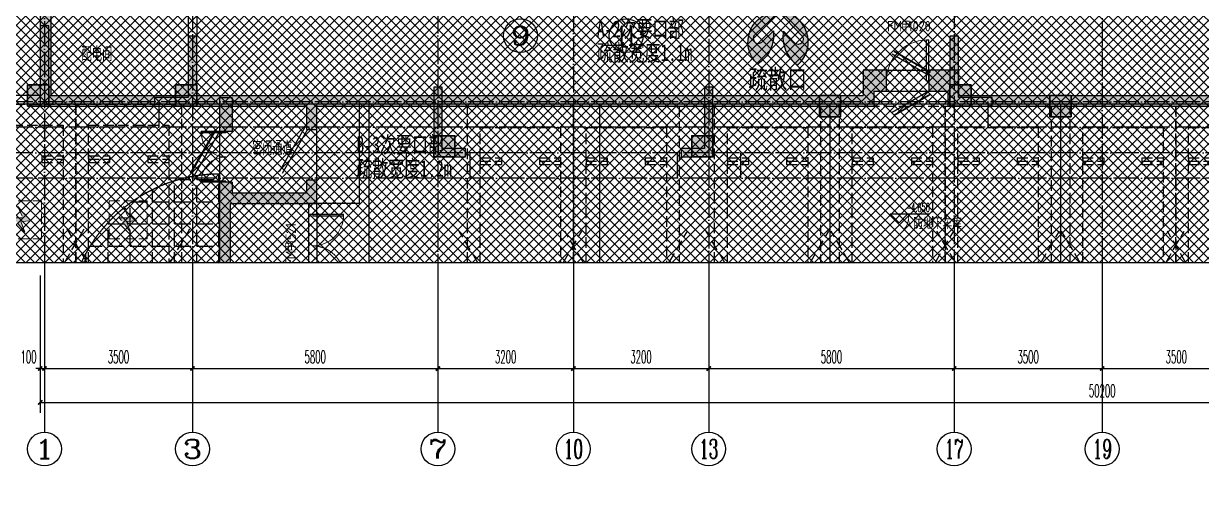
# Model space of a CAD drawing. Extents: x 27938 to 1507990, y 110129 to 923079.
# Drawn here: x 626212 to 654051, y 594601 to 605583 of the extents above; entities that cross this region are included whole.
import ezdxf
from ezdxf.enums import TextEntityAlignment as Align
from ezdxf.xclip import XClip

# ---------------------------------------------------------------- set-up
doc = ezdxf.new("R2010")
doc.units = 0
doc.header["$LTSCALE"] = 1000
doc.header["$MEASUREMENT"] = 0
doc.header["$XCLIPFRAME"] = 0
for name, pattern in [('5、6、7#楼参照$0$DASH', [0.35, 0.25, -0.1]), ('DASH', [0.35, 0.25, -0.1]), ('DOTE', [2.4200000000000004, 2, -0.2, 0.02, -0.2])]:
    doc.linetypes.add(name, pattern=pattern)
for name, color, linetype in [('0-R疏散口', 20, 'Continuous'), ('AXIS', 3, 'Continuous'), ('AXIS_TEXT', 7, 'Continuous'), ('COLUMN', 9, 'Continuous'), ('DIM_ELEV', 3, 'Continuous'), ('DOOR_FIRE', 4, 'Continuous'), ('DOOR_FIRE_TEXT', 7, 'Continuous'), ('DOTE', 1, 'Continuous'), ('HS-A-停车位（标准）', 9, 'Continuous'), ('HS-A-墙-砖', 2, 'Continuous'), ('HS-A-墙-砼', 41, 'Continuous'), ('PUB_HATCH', 8, 'Continuous'), ('PUB_TEXT', 4, 'Continuous'), ('WINDOW', 4, 'Continuous'), ('WINDOW_TEXT', 7, 'Continuous'), ('人防单元', 7, 'Continuous'), ('人防门开启范围', 253, 'Continuous'), ('建-墙-填充', 8, 'Continuous'), ('建-文字', 7, 'Continuous'), ('疏散口', 20, 'Continuous')]:
    doc.layers.add(name, color=color, linetype=linetype)
for name, color, linetype, lineweight in [('AE-PARKING', 70, '5、6、7#楼参照$0$DASH', 13), ('填充', 251, 'Continuous', 5), ('砼柱', 2, 'Continuous', 35)]:
    doc.layers.add(name, color=color, linetype=linetype, lineweight=lineweight)
doc.styles.add('-宋体', font='', dxfattribs={"width": 0.8})
doc.styles.add('_TCH_AXIS', font='COMPLEX', dxfattribs={"bigfont": 'GBCBIG'})
doc.styles.add('_TCH_DIM', font='SIMPLEX.shx', dxfattribs={"width": 0.7, "bigfont": 'GBCBIG.shx'})
doc.styles.add('_TCH_DIM_T3', font='SIMPLEX.shx', dxfattribs={"width": 0.4941176470588236, "bigfont": 'GBCBIG.shx'})
doc.styles.add('_TCH_WINDOW', font='SIMPLEX.shx', dxfattribs={"width": 0.7, "height": 3.5, "bigfont": 'GBCBIG.shx'})
doc.styles.add('A-STANDARD', font='SIMPLEX.shx', dxfattribs={"width": 0.7, "height": 3, "bigfont": 'GBCBIG.shx'})
doc.styles.add('COMPLEX', font='COMPLEX')
doc.styles.add('HS_黑', font='simhei.ttf', dxfattribs={"width": 0.7})
doc.styles.get("Standard").update_dxf_attribs({"font": 'gbenor.shx', "bigfont": 'gbcbig.shx'})
doc.styles.get('-宋体').set_extended_font_data('SimSun')
doc.dimstyles.new('_TCH_ARCH&&100', dxfattribs={"dimtxt": 297.5, "dimasz": 100, "dimexe": 250, "dimexo": 300, "dimgap": 126.25, "dimtad": 1, "dimdec": 0, "dimzin": 0, "dimdsep": 46, "dimtxsty": '_TCH_DIM_T3', "dimblk": 'ARCHTICK', "dimcen": 0.09, "dimclrt": 4, "dimazin": 2, "dimtfac": 1, "dimtdec": 0, "dimtix": 1, "dimtmove": 2, "dimatfit": 3, "dimfxl": 100, "dimtolj": 1, "dimtzin": 0, "dimarcsym": 0})

# ---------------------------------------------------------------- blocks, each defined once
blk = doc.blocks.new('A$C25A378E3')
at = {"layer": 'HS-A-停车位（标准）', "linetype": 'DASH'}
for p, q in [((299.9288666398497, 4280.200665866025), (299.9276344913524, 4120.200664976728)), ((299.9282505712472, 4200.200665451237), (799.9279646449722, 4200.00894667895)), ((299.9288666398497, 4280.200665866025), (799.9285807174165, 4280.00894703425)), ((799.9285807174165, 4280.00894703425), (799.9273485837039, 4120.008946264163)), ((1699.929113851395, 4280.193678615266), (1699.927881702897, 4120.19367778569)), ((1699.928497782676, 4200.193678200361), (2199.928211856517, 4200.001959428308)), ((1699.929113851395, 4280.193678615266), (2199.928827928961, 4280.001959843212)), ((2199.928827928961, 4280.001959843212), (2199.927595795365, 4120.001958953799)), ((299.9276344913524, 4120.200664976728), (799.9273485837039, 4120.008946264163)), ((1699.927881702897, 4120.19367778569), (2199.927595795365, 4120.001958953799)), ((300.0205537431175, 1700.046125917463), (-199.9740653929766, 2550.049336581258)), ((2200.020893819514, 1700.035927985562), (2700.026429273654, 2550.032717227354))]:
    blk.add_line(p, q, dxfattribs=at)
for points in [[(1.164153218269348e-10, 5499.999999999884), (2499.999999842257, 5499.971898506512), (2499.938176556607, -0.02810114610474557), (-0.06182328553404659, 3.472669050097466e-07)], [(299.9943796824664, 4999.996627852321), (2199.994379562442, 4999.975270717288), (2199.938176575466, -0.02472896687686443), (299.9381766954903, -0.003371831844560802)]]:
    blk.add_lwpolyline(points, close=True, dxfattribs=at)
blk = doc.blocks.new('充电车位')
at = {"layer": 'AE-PARKING', "linetype": 'ByBlock'}
h = blk.add_hatch(color=1, dxfattribs=at)
h.dxf.hatch_style = 1
h.paths.add_polyline_path([(-1007586.192309124, -1042637.750552036), (-1007473.70691881, -1042375.484842397), (-1007689.223537753, -1042375.484842405), (-1007425.007632948, -1042030.478523538), (-1007514.574478829, -1042281.719792634), (-1007278.962196556, -1042297.991757713)])
at = {"layer": 'AE-PARKING', "color": 1}
for p, q in [((-1007928.602682202, -1041872.947363779), (-1007028.602682206, -1041872.947363779)), ((-1007928.602682199, -1041872.947363779), (-1007928.602682201, -1042772.947363771)), ((-1007028.602682203, -1041872.947363779), (-1007028.602682201, -1042772.947363771)), ((-1007928.602682204, -1042772.947363771), (-1007028.602682201, -1042772.947363771))]:
    blk.add_line(p, q, dxfattribs=at)
at = {"layer": 'AE-PARKING', "color": 1, "linetype": 'ByBlock'}
for p, q in [((-1007425.007632948, -1042030.478523538), (-1007689.223537753, -1042375.484842405)), ((-1007425.007632948, -1042030.478523538), (-1007514.574478829, -1042281.719792634)), ((-1007689.223537753, -1042375.484842405), (-1007473.70691881, -1042375.484842397)), ((-1007278.962196556, -1042297.991757713), (-1007586.192309124, -1042637.750552036)), ((-1007586.192309124, -1042637.750552036), (-1007473.70691881, -1042375.484842397)), ((-1007514.574478829, -1042281.719792634), (-1007278.962196556, -1042297.991757713))]:
    blk.add_line(p, q, dxfattribs=at)
blk = doc.blocks.new('A$C1DD019F9')
at = {"layer": '疏散口'}
h = blk.add_hatch(color=256, dxfattribs=at)
edge = h.paths.add_edge_path()
edge.add_line((1657.837590239942, 3315.723901660649), (367.3306208625436, 2025.216944172512))
edge.add_arc((562.7390984487897, 1829.808464785995), 276.3493204781321, 134.999999736071, 315.0000450135555)
edge.add_line((758.1477304548025, 1634.400139819365), (1381.488251060247, 2257.740654682275))
edge.add_arc((-487.2515846193137, 1989.868379143272), 1887.841129295078, -24.12321173134552, 8.157426411511608, ccw=False)
edge.add_arc((-487.2518275084583, 1989.868449001487), 1887.841379523462, 303.5961554791981, 335.8767893464231, ccw=False)
edge.add_arc((1657.83757689014, 1657.627985069564), 1658.095916591085, 89.99999953869542, 228.4172749558772, ccw=False)
h = blk.add_hatch(color=256, dxfattribs=at)
edge = h.paths.add_edge_path()
edge.add_line((1657.837590239942, 3315.723901660649), (2948.344559617341, 2025.216944172512))
edge.add_arc((2752.936082031095, 1829.808464785995), 276.3493204781321, -135.00004501355562, 45.000000263928996, ccw=False)
edge.add_line((2557.527450025082, 1634.400139819365), (1934.186929419636, 2257.740654682275))
edge.add_arc((3802.926765099197, 1989.868379143272), 1887.841129295078, 171.8425735884883, 204.1232117313454)
edge.add_arc((3802.927007988342, 1989.868449001489), 1887.841379523464, 204.123210653577, 236.403844520802)
edge.add_arc((1657.837603589745, 1657.627985069564), 1658.095916591085, 311.5827250441228, 450.0000004613047)
for points in [[(1657.837590239942, 3315.723901660649), (367.3306208625437, 2025.216944172512, 1.000000395120669), (758.1477304548025, 1634.400139819365), (1381.488251060247, 2257.740654682275, -0.1417897514410627), (1235.721885070204, 1218.307265423704, -0.141789732410033), (557.3581269979476, 417.3751685111782, -0.6899650482418342), (1657.837590239942, 3315.723901660649)], [(1657.837590239942, 3315.723901660649), (2948.344559617341, 2025.216944172512, -1.000000395120669), (2557.527450025082, 1634.400139819365), (1934.186929419636, 2257.740654682275, 0.1417897514410627), (2079.953295409679, 1218.307265423704, 0.141789732410033), (2758.317053481937, 417.3751685111782, 0.6899650482418342), (1657.837590239942, 3315.723901660649)]]:
    blk.add_lwpolyline(points, format="xyb", close=True, dxfattribs=at)
blk = doc.blocks.new('GFDGFSDFGD')
at = {"layer": 'PUB_HATCH'}
for points in [[(420516.5894435788, 367423.7237571509), (420516.5894387034, 365523.7259667461), (420716.5894428925, 365523.7242152715), (420716.5894428255, 367423.7237572715)], [(423216.5905692489, 365523.7242152719), (424216.5894429428, 365523.7242152694), (424216.5894417563, 367173.7241577404), (424016.5894417563, 367173.7241577404), (424016.5894429428, 365723.7242152694), (423216.5905692489, 365723.7242152719)], [(443016.5668361224, 365523.7242152719), (443016.5668361224, 365723.7242152719), (442216.5679624286, 365723.7242152694), (442216.5679636151, 367173.7241577404), (442016.5679636151, 367173.7241577404), (442016.5679624286, 365523.7242152694)], [(430566.578403281, 364323.7167694948), (430566.578403281, 364523.7167694647), (430016.5903762192, 364523.7167694846), (430016.5903769424, 365973.7087152099), (429816.5903769735, 365973.7087152099), (429816.5903762192, 364323.7167694846)], [(435666.5790022126, 364323.7167685959), (436416.5670291521, 364323.716768596), (436416.5670283978, 365973.7087143213), (436216.5670284289, 365973.7087143213), (436216.5670291521, 364523.716768596), (435666.5790022126, 364523.7167686041)]]:
    blk.add_hatch(color=256, dxfattribs=at).paths.add_polyline_path(points)
at = {"layer": 'COLUMN', "color": 6}
for p, q in [((420516.5894435788, 367423.7237571509), (420516.5894387034, 365523.7259667461)), ((420716.5894428255, 367423.7237572715), (420516.5894435788, 367423.7237571509)), ((420716.5894428925, 365523.7242152715), (420716.5894428255, 367423.7237572715)), ((424216.5894417563, 367173.7241577404), (424016.5894417563, 367173.7241577404)), ((424016.5894417563, 367173.7241577404), (424016.5894429428, 365723.7242152694)), ((424216.5894429428, 365523.7242152694), (424216.5894417563, 367173.7241577404)), ((442216.5679636151, 367173.7241577404), (442016.5679636151, 367173.7241577404)), ((442016.5679636151, 367173.7241577404), (442016.5679624286, 365523.7242152694)), ((442216.5679624286, 365723.7242152694), (442216.5679636151, 367173.7241577404)), ((430016.5903769424, 365973.7087152099), (429816.5903769735, 365973.7087152099)), ((429816.5903769735, 365973.7087152099), (429816.5903762192, 364323.7167694846)), ((430016.5903762192, 364523.7167694846), (430016.5903769424, 365973.7087152099)), ((436416.5670283978, 365973.7087143213), (436216.5670284289, 365973.7087143213)), ((436216.5670284289, 365973.7087143213), (436216.5670291521, 364523.716768596)), ((436416.5670291521, 364323.716768596), (436416.5670283978, 365973.7087143213)), ((420516.5894387034, 365523.7259667461), (420716.5894428925, 365523.7242152715)), ((424016.5894429428, 365723.7242152694), (423216.5905692489, 365723.7242152719)), ((423216.5905692489, 365723.7242152719), (423216.5905692489, 365523.7242152719)), ((423216.5905692489, 365523.7242152719), (424216.5894429428, 365523.7242152694)), ((442016.5679624286, 365523.7242152694), (443016.5668361224, 365523.7242152719)), ((443016.5668361224, 365723.7242152719), (442216.5679624286, 365723.7242152694)), ((443016.5668361224, 365523.7242152719), (443016.5668361224, 365723.7242152719)), ((430566.578403281, 364523.7167694647), (430016.5903762192, 364523.7167694846)), ((430566.578403281, 364323.7167694948), (430566.578403281, 364523.7167694647)), ((436216.5670291521, 364523.716768596), (435666.5790022126, 364523.7167686041)), ((435666.5790022126, 364523.7167686041), (435666.5790022126, 364323.7167685959)), ((429816.5903762192, 364323.7167694846), (430566.578403281, 364323.7167694948)), ((435666.5790022126, 364323.7167685959), (436416.5670291521, 364323.716768596))]:
    blk.add_line(p, q, dxfattribs=at)
blk = doc.blocks.new('$DorLib2D$00000192')
at = {"color": 0}
blk.add_line((-0.4999999999906706, 0.1249999999948415), (0.3660254037936426, 0.6249999999947988), dxfattribs=at)
at = {"color": 0, "const_width": 0.04166666666666666}
blk.add_lwpolyline([(-0.5416666666573526, 0.1971687836435301), (0.3243587371270884, 0.6971687836435052)], dxfattribs=at)
blk = doc.blocks.new('$DorLib2D$00000001')
for p, q in [((0.45, 0.9750000000000001), (0.5000000000000002, 0.9750000000000001)), ((0.45, 0), (0.45, 0.9750000000000001)), ((0.5, 0), (0.5, 0.9750000000000001)), ((0.5, 0), (0.45, 0))]:
    blk.add_line(p, q)
at = {"lineweight": 13}
blk.add_arc((0.475, 0), 0.975, 91.4692835813538, 180, dxfattribs=at)
blk = doc.blocks.new('$DorLib2D$00000181')
at = {"color": 0}
for p, q in [((-0.5333333333375236, 0.1410683602528024), (0.3326920704467717, 0.6410683602526994)), ((-0.5000000000041709, 0.08333333333380466), (0.3660254037800215, 0.583333333333762))]:
    blk.add_line(p, q, dxfattribs=at)
blk = doc.blocks.new('$DorLib2D$00000002')
for p, q in [((-0.5, -5.684341886080802e-17), (-0.5000000000000007, 0.4875)), ((-0.4750000000000007, 0.4875), (-0.5000000000000007, 0.4875)), ((-0.475, -2.842170943040401e-17), (-0.4750000000000007, 0.4875)), ((0.475, -2.842170943040401e-17), (0.4750000000000007, 0.4875)), ((0.4750000000000007, 0.4875), (0.5000000000000007, 0.4875)), ((0.5, -5.684341886080802e-17), (0.5000000000000007, 0.4875)), ((-0.5, -5.684341886080802e-17), (-0.475, -2.842170943040401e-17)), ((0.5, -5.684341886080802e-17), (0.475, -2.842170943040401e-17))]:
    blk.add_line(p, q)
at = {"lineweight": 13}
for centre, start, end in [((-0.4875, -4.263256414560601e-17), 0, 88.53071641864632), ((0.4875, -4.263256414560601e-17), 91.4692835813537, 180)]:
    blk.add_arc(centre, 0.4875, start, end, dxfattribs=at)
blk = doc.blocks.new('A$C74D73064')
at = {"layer": 'PUB_HATCH'}
for points in [[(65465.43707447662, 61644.2564616513), (65215.43707447662, 61644.2564616513), (65215.43707447665, 54472.26436707248), (65465.43707447663, 54722.26436706374)], [(84915.41559434972, 54822.26436686524), (84665.4155943558, 55322.26436683381), (84665.41559434524, 54722.26436567401), (84915.41559434356, 54472.26436565157)], [(84915.41559434972, 54822.26436686524), (85215.41559399143, 54822.2643669035), (85215.41559392825, 55322.26436690295), (84665.4155943558, 55322.26436683381)], [(86915.3941152123, 55322.26436711814), (86215.41559392825, 55322.26436702932), (86215.41559399143, 54822.26436702986), (86665.39411521511, 54822.26436708638)], [(86915.3941152123, 55322.26436711814), (86665.39411521511, 54822.26436708638), (86665.39411521523, 54472.26436419918), (86915.39411521249, 54722.26436447298)], [(64915.41559370246, 54472.25222038873), (65415.41559370246, 54472.25222038873), (65415.41559370246, 54972.25222038873), (64915.41559370246, 54972.25222038873)], [(68415.41559320467, 54472.25222038873), (68915.41559320467, 54472.25222038873), (68915.41559320467, 54972.25222038873), (68415.41559320467, 54972.25222038873)], [(86715.41559370246, 54472.25222038873), (87215.41559370246, 54472.25222038873), (87215.41559370246, 54972.25222038873), (86715.41559370246, 54972.25222038873)], [(69455.03510112979, 54669.25646226921), (69455.0351011299, 53872.25646246339), (69755.0351011299, 53872.25646246341), (69755.03510112979, 54669.25646226923)], [(84130.0351027326, 54722.25222038873), (83630.0351027326, 54722.25222038873), (83630.0351027326, 54222.25222038873), (84130.0351027326, 54222.25222038873)], [(89580.03510113491, 54722.25222038873), (89080.03510113491, 54722.25222038873), (89080.03510113491, 54222.25222038873), (89580.03510113491, 54222.25222038873)], [(71505.03510112889, 54472.26436685141), (71505.03510112916, 53922.25646245982), (71755.03510112879, 53922.25646245987), (71755.03510112874, 54472.26436683447), (71621.7017677985, 54555.59770017793)], [(74515.41559370246, 53272.25222038873), (75015.41559370246, 53272.25222038873), (75015.41559370246, 53772.25222038873), (74515.41559370246, 53772.25222038873)], [(80615.41559370246, 53272.25222038873), (81115.41559370246, 53272.25222038873), (81115.41559370246, 53772.25222038873), (80615.41559370246, 53772.25222038873)], [(69455.03510113014, 52672.25646246348), (69455.03510113026, 52269.25646245778), (69638.36843446367, 52287.92312912445), (69755.03510113062, 52422.25646245772), (69755.03510113014, 52672.25646246353)], [(71755.0351011292, 52172.25646245806), (71755.03510112903, 52722.25646246035), (71505.0351011294, 52722.2564624603), (71505.0351011293, 52422.25646245792)], [(69638.36843446367, 52287.92312912444), (69455.03510113026, 52269.2564624578), (69455.0351011306, 49969.22615614019), (69705.0351011306, 49969.22615614021), (69705.03510113015, 52172.25646245782)]]:
    blk.add_hatch(color=256, dxfattribs=at).paths.add_polyline_path(points)
at = {"layer": '人防门开启范围'}
h = blk.add_hatch(dxfattribs=at)
h.set_pattern_fill('ANGLE', color=256, scale=150, angle=0.005672438508446906, style=0)
h.set_pattern_definition([(0.005672438508446906, (-582931.9314950791, 28659.19690100499), (-0.051865054355001, 523.874997432609), [381, -142.875]), (90.00567243850826, (-582931.9314950791, 28659.19690100499), (-523.874997432609, -0.05186505435496892), [381, -142.875])])
edge = h.paths.add_edge_path()
edge.add_arc((69453.1460565126, 49268.23293704988), 3598.067426619161, 89.96993635341191, 236.458351777579)
edge.add_arc((69455.03399701114, 43269.29986835975), 3599.999999999959, 123.5573097619386, 270.0000000000037)
edge.add_line((69455.03399701137, 39669.29986835981), (69455.03399701137, 52866.29986835876))
at = {"layer": '填充'}
h = blk.add_hatch(dxfattribs=at)
h.set_pattern_fill('ANSI37', color=196, scale=100, style=0)
h.set_pattern_definition([(45, (-58932.59737397294, 57522.26104246161), (-112.2532015133644, 112.2532015133644), []), (135, (-58932.59737397294, 57522.26104246161), (-112.2532015133644, -112.2532015133644), [])])
h.paths.add_polyline_path([(80665.17657511955, 65672.48837301414), (80665.16932242422, 67372.48837294616), (76315.42368363193, 67372.47708903544), (76315.44392695435, 65922.31491917116), (73815.27983643705, 65922.28001850366), (73815.70312912099, 63022.07399201696), (71715.62008735508, 63022.08716759388), (71715.62008629018, 58172.52289359935), (76465.42623533832, 58172.52289476292), (76465.42663210043, 57472.26040527446), (81365.36264781794, 57472.33170770865), (81365.36493707402, 59522.34522828285), (81765.3190175374, 59522.16067231307), (81765.3167283663, 61372.41094861017), (79315.43034706055, 61372.50304306741), (79315.43729322893, 65672.48837303871)], flags=16)
h.paths.add_polyline_path([(104365.4086881626, 66522.63366111729), (104365.4076288358, 67421.37207475211), (100065.881475899, 67423.14449472248), (100065.8795978961, 65672.65199905203), (101315.6179143765, 65672.65199907881), (101315.4711288555, 61472.51502871164), (96715.47766501829, 61472.51356931019), (96715.47981255525, 58172.52251458913), (101465.4718973952, 58172.52251474874), (101465.4718925493, 57472.25621834851), (104165.4718936068, 57472.25621835887), (104165.4718936031, 59522.25982905645), (107365.4438624625, 59522.24441909161), (107365.4570225276, 63822.26013017795), (106865.5058597741, 63822.24568696052), (106865.4991138614, 66522.58811312297)], flags=16)
h.paths.add_polyline_path([(63315.42633097706, 70272.25290802703), (117315.4131985184, 70272.25290802703), (117315.4131985184, 50772.25290920387), (63315.42633097706, 50772.25290920387)])
at = {"layer": '建-墙-填充'}
for points in [[(65465.43707447663, 54722.26436706374), (65215.43707447665, 54472.26436707248), (71505.03510112889, 54472.26436685141), (71621.7017677985, 54555.59770017793), (71605.03510113238, 54722.26436684793)], [(71621.70176779667, 54555.59770017793), (71755.03510112874, 54472.26436683447), (84915.41559434356, 54472.26436565157), (84665.41559434524, 54722.26436567401), (71605.03510113785, 54722.26436684793)], [(86915.39411521249, 54722.26436447298), (86665.39411521523, 54472.26436419918), (89330.03510051695, 54472.26436711883), (89330.03510024304, 54722.26436711883)], [(89330.03510108707, 54722.27742052707), (89330.03510108707, 54472.27742052707), (94530.03510113491, 54472.27742052707), (94530.03510113491, 54722.27742052707)], [(69638.36843446367, 52287.92312912444), (69705.03510113015, 52172.25646245782), (71755.0351011292, 52172.25646245806), (71505.0351011293, 52422.25646245792), (69755.03510113062, 52422.25646245772)]]:
    blk.add_hatch(color=256, dxfattribs=at).paths.add_polyline_path(points)
at = {"color": 3}
blk.add_lwpolyline([(63315.42633097706, 70272.25290802703), (117315.4131985184, 70272.25290802703), (117315.4131985184, 50772.25290920387), (63315.42633097706, 50772.25290920387)], close=True, dxfattribs=at)
blk.add_lwpolyline([(71755.03510113037, 52172.25646246539), (71755.03510113037, 54522.26436709461), (72755.03510113037, 54522.26436709461), (72755.03510113037, 52172.25646246539), (71755.03510113037, 52172.25646246539)])
at = {"layer": 'DIM_ELEV'}
for p, q in [((85513.27886805532, 51715.53113409935), (85303.27886805532, 51925.53113409935)), ((85303.27886805532, 51925.53113409935), (86234.16752957145, 51925.53113409935)), ((85513.27886805532, 51715.53113409935), (85723.27886805532, 51925.53113409935))]:
    blk.add_line(p, q, dxfattribs=at)
at = {"layer": 'DOOR_FIRE'}
for p, q in [((71555.03510113002, 51919.25646245771), (71555.03510113002, 50419.25646245771)), ((71755.03510113002, 51919.25646245771), (71755.03510113002, 50419.25646245771))]:
    blk.add_line(p, q, dxfattribs=at)
at = {"layer": 'DOTE', "color": 5}
for p, q in [((186069.1586907378, 54519.25646165141), (-82096.49317365023, 54519.25646165141)), ((69455.03554071044, 54519.2564616513), (69455.03554071044, 3986.254222256714)), ((72980.03510113142, 54519.2564616513), (72980.03510113142, 3986.254199284827)), ((78430.03510113142, 54519.2564616513), (78430.03510113142, 3986.254199284827)), ((83880.03510272934, 54519.2564616513), (83880.03510272934, 3986.254199284827)), ((89330.03510113154, 54519.2564616513), (89330.03510113154, 3986.254199284827))]:
    blk.add_line(p, q, dxfattribs=at)
at = {"layer": 'HS-A-停车位（标准）'}
blk.add_lwpolyline([(65430.09510591894, 54519.25646165141), (64886.46448317065, 54519.25646165141)], dxfattribs=at)
at = {"layer": 'HS-A-墙-砖'}
for p, q in [((68915.41559407572, 57522.25227809293), (68915.41559407546, 56122.2522204027)), ((68715.41559407538, 57322.25227809292), (68715.41559407546, 56122.2522204027)), ((68915.41559407546, 56122.2522204027), (68715.41559407546, 56122.2522204027)), ((65215.43707447666, 54722.25331598031), (59129.9034586523, 54722.253213665)), ((59129.90346201487, 54522.253213665), (65215.43707447667, 54522.25331598029)), ((71555.03510113002, 52172.25646246539), (71555.03510112996, 51919.25646245777)), ((71755.03510113002, 52172.25646246539), (71555.03510113002, 52172.25646246539)), ((71755.03510113002, 51919.25646245776), (71755.03510113002, 52172.25646246539)), ((71555.03510112996, 51919.25646245777), (71755.03510113002, 51919.25646245776))]:
    blk.add_line(p, q, dxfattribs=at)
at = {"layer": 'HS-A-墙-砼'}
for p, q in [((65215.43707447662, 61644.2564616513), (65215.43707447665, 54472.26436707248)), ((65465.43707447662, 61644.2564616513), (65465.43707447663, 54722.26436706374)), ((84665.4155943558, 55322.26436683381), (84665.41559434524, 54722.26436567401)), ((85215.41559392825, 55322.26436690295), (84665.4155943558, 55322.26436683381)), ((85215.41559399143, 54822.2643669035), (85215.41559392825, 55322.26436690295)), ((86915.3941152123, 55322.26436711814), (86215.41559392825, 55322.26436702932)), ((86215.41559392825, 55322.26436702932), (86215.41559399143, 54822.26436702986)), ((86915.3941152123, 55322.26436711814), (86915.39411521249, 54722.26436447298)), ((65465.43707447663, 54722.26436706374), (71605.03510113238, 54722.26436684793)), ((69455.03510112979, 54669.25646226921), (69455.0351011299, 53872.25646246339)), ((69755.03510112979, 54669.25646226923), (69455.03510112979, 54669.25646226921)), ((69755.03510112979, 54669.25646226923), (69755.0351011299, 53872.25646246341)), ((71605.03510113785, 54722.26436684793), (84665.41559434524, 54722.26436567401)), ((84915.41559434972, 54822.26436686524), (84915.41559434356, 54472.26436565157)), ((84915.41559434972, 54822.26436686524), (85215.41559399143, 54822.2643669035)), ((86215.41559399143, 54822.26436702986), (86665.39411521511, 54822.26436708638)), ((86665.39411521511, 54822.26436708638), (86665.39411521523, 54472.26436419918)), ((86915.39411521249, 54722.26436447298), (89330.03510024304, 54722.26436711883)), ((89330.03510024304, 54722.26436711883), (89330.03510108707, 54722.27742052707)), ((89330.03510108707, 54722.27742052707), (94530.03510113491, 54722.27742052707)), ((65215.43707447665, 54472.26436707248), (71505.03510112889, 54472.26436685141)), ((71505.03510112889, 54472.26436685141), (71505.03510112916, 53922.25646245982)), ((71755.03510112874, 54472.26436683447), (84915.41559434356, 54472.26436565157)), ((71755.03510112879, 53922.25646245987), (71755.03510112874, 54472.26436683447)), ((86665.39411521523, 54472.26436419918), (89330.03510051695, 54472.26436711883)), ((89330.03510108707, 54472.27742052707), (94530.03510113491, 54472.27742052707)), ((69755.0351011299, 53872.25646246341), (69455.0351011299, 53872.25646246339)), ((71505.03510112916, 53922.25646245982), (71755.03510112879, 53922.25646245987)), ((69455.03510113014, 52672.25646246348), (69455.03510113026, 52269.25646245778)), ((69755.03510113014, 52672.25646246353), (69455.03510113014, 52672.25646246348)), ((69755.03510113014, 52672.25646246353), (69755.03510113062, 52422.25646245772)), ((71755.03510112903, 52722.25646246035), (71505.0351011294, 52722.2564624603)), ((71505.0351011294, 52722.2564624603), (71505.0351011293, 52422.25646245792)), ((71755.0351011292, 52172.25646245806), (71755.03510112903, 52722.25646246035)), ((69755.03510113062, 52422.25646245772), (71505.0351011293, 52422.25646245792)), ((69455.03510113026, 52269.2564624578), (69455.0351011306, 49969.22615614019)), ((69705.03510113015, 52172.25646245782), (71755.0351011292, 52172.25646245806)), ((69705.03510113015, 52172.25646245782), (69705.0351011306, 49969.22615614021))]:
    blk.add_line(p, q, dxfattribs=at)
at = {"layer": 'PUB_HATCH'}
for points in [[(64915.41559370246, 54472.25222038873), (65415.41559370246, 54472.25222038873), (65415.41559370246, 54972.25222038873), (64915.41559370246, 54972.25222038873)], [(68415.41559320467, 54472.25222038873), (68915.41559320467, 54472.25222038873), (68915.41559320467, 54972.25222038873), (68415.41559320467, 54972.25222038873)], [(86715.41559370246, 54472.25222038873), (87215.41559370246, 54472.25222038873), (87215.41559370246, 54972.25222038873), (86715.41559370246, 54972.25222038873)], [(84130.0351027326, 54722.25222038873), (83630.0351027326, 54722.25222038873), (83630.0351027326, 54222.25222038873), (84130.0351027326, 54222.25222038873)], [(89580.03510113491, 54722.25222038873), (89080.03510113491, 54722.25222038873), (89080.03510113491, 54222.25222038873), (89580.03510113491, 54222.25222038873)], [(74515.41559370246, 53272.25222038873), (75015.41559370246, 53272.25222038873), (75015.41559370246, 53772.25222038873), (74515.41559370246, 53772.25222038873)], [(80615.41559370246, 53272.25222038873), (81115.41559370246, 53272.25222038873), (81115.41559370246, 53772.25222038873), (80615.41559370246, 53772.25222038873)]]:
    blk.add_lwpolyline(points, close=True, dxfattribs=at)
at = {"layer": 'WINDOW'}
for p, q in [((85215.41559392815, 55322.26436690305), (86215.41559392815, 55322.26436702942)), ((85215.41559399133, 54822.26436690305), (86215.41559399133, 54822.26436702942))]:
    blk.add_line(p, q, dxfattribs=at)
at = {"layer": '人防门开启范围'}
blk.add_lwpolyline([(69455.03399701137, 52866.29986835876, 0.7432642787380541), (67465.05912279699, 46269.29986835911, 0.7429545911563279), (69455.03399701137, 39669.29986835981), (69455.03399701137, 52866.29986835876)], format="xyb", dxfattribs=at)
at = {"layer": '砼柱', "lineweight": 35}
for points in [[(64915.41559370246, 54472.25222038873), (65415.41559370246, 54472.25222038873), (65415.41559370246, 54972.25222038873), (64915.41559370246, 54972.25222038873)], [(68415.41559320467, 54472.25222038873), (68915.41559320467, 54472.25222038873), (68915.41559320467, 54972.25222038873), (68415.41559320467, 54972.25222038873)], [(86715.41559370246, 54472.25222038873), (87215.41559370246, 54472.25222038873), (87215.41559370246, 54972.25222038873), (86715.41559370246, 54972.25222038873)], [(84130.0351027326, 54722.25222038873), (83630.0351027326, 54722.25222038873), (83630.0351027326, 54222.25222038873), (84130.0351027326, 54222.25222038873)], [(89580.03510113491, 54722.25222038873), (89080.03510113491, 54722.25222038873), (89080.03510113491, 54222.25222038873), (89580.03510113491, 54222.25222038873)], [(74515.41559370246, 53272.25222038873), (75015.41559370246, 53272.25222038873), (75015.41559370246, 53772.25222038873), (74515.41559370246, 53772.25222038873)], [(80615.41559370246, 53272.25222038873), (81115.41559370246, 53272.25222038873), (81115.41559370246, 53772.25222038873), (80615.41559370246, 53772.25222038873)]]:
    blk.add_lwpolyline(points, close=True, dxfattribs=at)
blk.add_blockref('GFDGFSDFGD', (-355301.152368289, -311051.4719234842))
at = {"layer": '0-R疏散口', "xscale": 0.4305656706515025, "yscale": 0.4305656706515025, "zscale": 0.4305656706515025, "rotation": 358.5740796940182}
blk.add_blockref('A$C1DD019F9', (81924.07694169064, 55290.23300753534), dxfattribs=at)
at = {"layer": 'AE-PARKING', "xscale": -0.9999999999999998, "rotation": 180.0025062727504}
for p in [(1072318.531689415, -990494.9908901869), (1074818.531689415, -990494.9908901869)]:
    blk.add_blockref('充电车位', p, dxfattribs=at)
at = {"layer": 'DOOR_FIRE'}
for name, p, xscale, yscale, zscale, rotation in [('$DorLib2D$00000001', (85715.41559393296, 55061.1718717491), -1000, -1000, 300, 180), ('$DorLib2D$00000002', (71655.03510113002, 51169.25646245771), 1500, 1500, 200, 270)]:
    blk.add_blockref(name, p, dxfattribs=dict(at, xscale=xscale, yscale=yscale, zscale=zscale, rotation=rotation))
at = {"layer": 'HS-A-停车位（标准）', "linetype": 'DASH', "rotation": 0.000644038787326284}
for p in [(63555.03510113072, 49019.25646199903), (66055.03510113084, 49019.25646199891), (75315.46637877857, 48969.84644997725), (77815.46637877868, 48969.84644989297), (81155.09692601487, 48969.25646199891), (84105.09692441707, 48969.25646199903), (86605.09692441707, 48969.25646199891), (89555.09692441684, 48969.25646199891), (92055.09692441684, 48969.2564619988)]:
    blk.add_blockref('A$C25A378E3', p, dxfattribs=at)
at = {"layer": 'WINDOW'}
ref = blk.add_blockref('$DorLib2D$00000192', (85715.41559395974, 55072.26436696624), dxfattribs=dict(at, xscale=-1000, yscale=1000, zscale=-1000, rotation=7.240478486228697e-09))
ref.add_attrib('A', 'HFM1020(6)', (85993.70145131533, 55863.71380514039), dxfattribs={"layer": 'WINDOW_TEXT', "ltscale": 0.5, "height": 7, "rotation": 7.240478486228697e-09})
ref = blk.add_blockref('$DorLib2D$00000192', (85715.41559622134, 54950.1704274856), dxfattribs=dict(at, xscale=1000, yscale=1000, zscale=1000, rotation=179.9999989553564))
ref.add_attrib('A', 'HFM1020(6)', (86103.70145352269, 54426.97170735022), dxfattribs={"layer": 'WINDOW_TEXT', "ltscale": 0.5, "height": 7, "rotation": 359.9999989553564})
ref = blk.add_blockref('$DorLib2D$00000192', (69605.03510112385, 53272.2564624747), dxfattribs=dict(at, xscale=1200, yscale=-1200, zscale=1200, rotation=270.0000000000148))
ref.add_attrib('A', 'HHFM1220(6)', (70171.03510110138, 53251.84094410212), dxfattribs={"layer": 'WINDOW_TEXT', "ltscale": 0.5, "height": 7, "rotation": 90.00000000001481})
at = {"layer": 'WINDOW', "xscale": -1200, "yscale": -1200, "zscale": -1200, "rotation": 270.0000000000091}
blk.add_blockref('$DorLib2D$00000002', (69605.03510113026, 53272.25646246353), dxfattribs=at)
at = {"layer": 'WINDOW'}
ref = blk.add_blockref('$DorLib2D$00000181', (71630.035101129, 53322.25646246003), dxfattribs=dict(at, xscale=1200, yscale=-1200, zscale=1200, rotation=270.0000000000114))
ref.add_attrib('A', 'HHM1220', (72170.51010112898, 53312.59646246005), dxfattribs={"layer": 'WINDOW_TEXT', "ltscale": 0.5, "height": 5.95, "rotation": 90.00000000001134, "style": '_TCH_WINDOW', "width": 0.4941176470588236})
at = {"layer": '0-R疏散口', "style": '-宋体', "width": 0.75}
blk.add_text('疏散口', height=450, dxfattribs=at).set_placement((81952.97772724996, 54889.59408791049, -1.403531550921449e-08))
at = {"layer": 'DIM_ELEV', "color": 7, "style": '_TCH_DIM', "width": 0.4941176470588236}
blk.add_text('-4.850', height=208.25, dxfattribs=at).set_placement((85674.16752957145, 51974.53113409935))
at = {"layer": 'DOOR_FIRE_TEXT'}
for s, height, p in [('FM', 245, (85231.17302055442, 56238.02407220285)), ('甲', 236.3120567375886, (85557.83968722109, 56238.02407220285)), ('1020', 245, (85729.86096381683, 56238.02407220285))]:
    blk.add_text(s, height=height, dxfattribs=at).set_placement(p)
for s, height, p in [('1521', 245, (71257.69244378735, 51204.22543408892)), ('FM', 245, (71257.69244378735, 50705.53749082651)), ('甲', 236.3120567375886, (71257.69244378735, 51032.20415749317))]:
    blk.add_text(s, height=height, rotation=90, dxfattribs=at).set_placement(p)
at = {"layer": 'PUB_TEXT'}
blk.add_text('配电间', height=337.5886524822695, dxfattribs=at).set_placement((66191.91085465753, 55532.36473786866))
at = {"layer": 'PUB_TEXT', "color": 7}
blk.add_text('人防地下车库', height=270.0709219858156, dxfattribs=at).set_placement((85621.14963208546, 51569.08664342936))
at = {"layer": 'WINDOW_TEXT'}
for s, height, p in [('FM', 7, (68732.79589608207, 53207.87232813233)), ('1220', 7, (68732.79589608207, 53222.12055508269)), ('甲', 6.75177304964539, (68732.79589608207, 53217.20566146567))]:
    blk.add_text(s, height=height, rotation=90.00000000000911, dxfattribs=at).set_placement(p)
at = {"layer": '人防单元', "color": 2, "style": 'HS_黑', "width": 0.7}
for s, p in [('A-2次要口部', (78369.0042557295, 56099.15046813991)), ('疏散宽度1.1m', (78369.0042557295, 55538.65046813991)), ('B-3次要口部', (72685.43619422184, 53362.45918266603)), ('疏散宽度1.2m', (72685.43619422184, 52801.95918266603))]:
    blk.add_text(s, height=394.3037974683544, dxfattribs=at).set_placement(p)
at = {"layer": '建-文字', "style": 'A-STANDARD', "width": 0.7}
blk.add_text('密闭通道', height=337.5886524822695, dxfattribs=at).set_placement((70229.2956786349, 53311.43413841061))
blk = doc.blocks.new('HFHFTHFD')
at = {"layer": 'DOTE', "color": 0, "linetype": 'DOTE', "ltscale": 0.3}
for p, q in [((420616.5787028493, 612948.8100463543), (420616.5787028495, 593448.8100475312)), ((445616.5787024723, 612948.8100463543), (445616.5787024723, 593448.8100475312)), ((429916.7956125877, 604548.8100471115), (429916.5572264311, 593448.8100475312)), ((436316.361792734, 604548.8100471115), (436316.6001788905, 593448.8100475312)), ((424116.5787026776, 601748.8100392178), (424116.5787026776, 593448.8100475312)), ((442116.5787120232, 601748.8100392178), (442116.5787120232, 593448.8100475312)), ((433116.5787096269, 600248.8100463543), (433116.5787096269, 593448.8100475312)), ((472616.5787020951, 597248.8100389724), (418616.5787028495, 597248.8100389724)), ((423316.5787026776, 597248.8100389725), (423316.5787026776, 596648.8100389723)), ((442916.5787231674, 597248.8100389725), (442916.5787231674, 596648.8100389723)), ((472616.5787020951, 596648.8100389723), (418616.5787028495, 596648.8100389723)), ((472616.5787020951, 596048.810047531), (418616.5787028495, 596048.810047531)), ((429166.6130644571, 596048.8100475312), (429166.6001787189, 595448.8100475312)), ((430666.5829980801, 596048.8100475312), (430666.5958838182, 595448.8100475312)), ((435566.574427765, 596048.8100475312), (435566.5615420268, 595448.8100475312)), ((437066.544361388, 596048.8100475312), (437066.5572471261, 595448.8100475312)), ((472616.5787020951, 595448.810047531), (418616.5787028495, 595448.8100475312))]:
    blk.add_line(p, q, dxfattribs=at)
blk = doc.blocks.new('_ArchTick')
at = {"color": 0, "linetype": 'ByBlock', "const_width": 0.4}
blk.add_lwpolyline([(-0.5, -0.5), (0.5, 0.5)], dxfattribs=at)
blk = doc.blocks.new('*D1614')
at = {"layer": 'AXIS', "color": 0, "lineweight": -2}
for p, q in [((651706.3243249495, 599632.5644896365), (651706.3243249495, 597182.5644896365)), ((655206.3243153986, 599632.5644896365), (655206.3243153986, 597182.5644896365)), ((651706.3243249495, 597432.5644896365), (655206.3243153986, 597432.5644896365))]:
    blk.add_line(p, q, dxfattribs=at)
at = {"layer": 'Defpoints', "color": 0}
for p in [(651706.3243249495, 599932.5644896365), (655206.3243153986, 599932.5644896365), (655206.3243153986, 597432.5644896365)]:
    blk.add_point(p, dxfattribs=at)
at = {"layer": 'AXIS', "color": 0, "lineweight": -2, "xscale": 100, "yscale": 100, "zscale": 100, "rotation": 180}
blk.add_blockref('_ArchTick', (651706.3243249495, 597432.5644896365), dxfattribs=at)
at = {"layer": 'AXIS', "color": 0, "lineweight": -2, "xscale": 100, "yscale": 100, "zscale": 100}
blk.add_blockref('_ArchTick', (655206.3243153986, 597432.5644896365), dxfattribs=at)
at = {"layer": 'AXIS', "color": 4, "insert": (653456.324320174, 597707.5644896365), "char_height": 297.5, "attachment_point": 5, "style": '_TCH_DIM_T3'}
blk.add_mtext('\\A1;3500', dxfattribs=at)
blk = doc.blocks.new('*D1615')
at = {"layer": 'AXIS', "color": 0, "lineweight": -2}
for p, q in [((626606.3308911418, 599632.5644896365), (626606.3308911418, 597182.5644896365)), ((626706.3308911565, 599632.5644896365), (626706.3308911565, 597182.5644896365)), ((626606.3308911418, 597432.5644896365), (626506.3308911418, 597432.5644896365)), ((626606.3308911418, 597432.5644896365), (626706.3308911565, 597432.5644896365)), ((626706.3308911565, 597432.5644896365), (626806.3308911565, 597432.5644896365))]:
    blk.add_line(p, q, dxfattribs=at)
at = {"layer": 'Defpoints', "color": 0}
for p in [(626606.3308911418, 599932.5644896365), (626706.3308911565, 599932.5644896365), (626706.3308911565, 597432.5644896365)]:
    blk.add_point(p, dxfattribs=at)
at = {"layer": 'AXIS', "color": 0, "lineweight": -2, "xscale": 100, "yscale": 100, "zscale": 100}
blk.add_blockref('_ArchTick', (626606.3308911418, 597432.5644896365), dxfattribs=at)
at = {"layer": 'AXIS', "color": 0, "lineweight": -2, "xscale": 100, "yscale": 100, "zscale": 100, "rotation": 180}
blk.add_blockref('_ArchTick', (626706.3308911565, 597432.5644896365), dxfattribs=at)
at = {"layer": 'AXIS', "color": 4, "insert": (626331.3308911418, 597707.5644896365), "char_height": 297.5, "attachment_point": 5, "style": '_TCH_DIM_T3'}
blk.add_mtext('\\A1;100', dxfattribs=at)
blk = doc.blocks.new('*D1616')
at = {"layer": 'AXIS', "color": 0, "lineweight": -2}
for p, q in [((626706.3308911565, 599632.5644896365), (626706.3308911565, 597182.5644896365)), ((630206.3308911574, 599632.5644896365), (630206.3308911574, 597182.5644896365)), ((626706.3308911565, 597432.5644896365), (630206.3308911574, 597432.5644896365))]:
    blk.add_line(p, q, dxfattribs=at)
at = {"layer": 'Defpoints', "color": 0}
for p in [(626706.3308911565, 599932.5644896365), (630206.3308911574, 599932.5644896365), (630206.3308911574, 597432.5644896365)]:
    blk.add_point(p, dxfattribs=at)
at = {"layer": 'AXIS', "color": 0, "lineweight": -2, "xscale": 100, "yscale": 100, "zscale": 100, "rotation": 180}
blk.add_blockref('_ArchTick', (626706.3308911565, 597432.5644896365), dxfattribs=at)
at = {"layer": 'AXIS', "color": 0, "lineweight": -2, "xscale": 100, "yscale": 100, "zscale": 100}
blk.add_blockref('_ArchTick', (630206.3308911574, 597432.5644896365), dxfattribs=at)
at = {"layer": 'AXIS', "color": 4, "insert": (628456.3308911569, 597707.5644896365), "char_height": 297.5, "attachment_point": 5, "style": '_TCH_DIM_T3'}
blk.add_mtext('\\A1;3500', dxfattribs=at)
blk = doc.blocks.new('*D1617')
at = {"layer": 'AXIS', "color": 0, "lineweight": -2}
for p, q in [((630206.3308911574, 599632.5644896365), (630206.3308911574, 597182.5644896365)), ((636006.3094134931, 599632.5644896365), (636006.3094134931, 597182.5644896365)), ((630206.3308911574, 597432.5644896365), (636006.3094134931, 597432.5644896365))]:
    blk.add_line(p, q, dxfattribs=at)
at = {"layer": 'Defpoints', "color": 0}
for p in [(630206.3308911574, 599932.5644896365), (636006.3094134931, 599932.5644896365), (636006.3094134931, 597432.5644896365)]:
    blk.add_point(p, dxfattribs=at)
at = {"layer": 'AXIS', "color": 0, "lineweight": -2, "xscale": 100, "yscale": 100, "zscale": 100, "rotation": 180}
blk.add_blockref('_ArchTick', (630206.3308911574, 597432.5644896365), dxfattribs=at)
at = {"layer": 'AXIS', "color": 0, "lineweight": -2, "xscale": 100, "yscale": 100, "zscale": 100}
blk.add_blockref('_ArchTick', (636006.3094134931, 597432.5644896365), dxfattribs=at)
at = {"layer": 'AXIS', "color": 4, "insert": (633106.3201523253, 597707.5644896365), "char_height": 297.5, "attachment_point": 5, "style": '_TCH_DIM_T3'}
blk.add_mtext('\\A1;5800', dxfattribs=at)
blk = doc.blocks.new('*D1618')
at = {"layer": 'AXIS', "color": 0, "lineweight": -2}
for p, q in [((636006.3094134931, 599632.5644896365), (636006.3094134931, 597182.5644896365)), ((639206.3243321043, 599632.5644896365), (639206.3243321043, 597182.5644896365)), ((636006.3094134931, 597432.5644896365), (639206.3243321043, 597432.5644896365))]:
    blk.add_line(p, q, dxfattribs=at)
at = {"layer": 'Defpoints', "color": 0}
for p in [(636006.3094134931, 599932.5644896365), (639206.3243321043, 599932.5644896365), (639206.3243321043, 597432.5644896365)]:
    blk.add_point(p, dxfattribs=at)
at = {"layer": 'AXIS', "color": 0, "lineweight": -2, "xscale": 100, "yscale": 100, "zscale": 100, "rotation": 180}
blk.add_blockref('_ArchTick', (636006.3094134931, 597432.5644896365), dxfattribs=at)
at = {"layer": 'AXIS', "color": 0, "lineweight": -2, "xscale": 100, "yscale": 100, "zscale": 100}
blk.add_blockref('_ArchTick', (639206.3243321043, 597432.5644896365), dxfattribs=at)
at = {"layer": 'AXIS', "color": 4, "insert": (637606.3168727987, 597707.5644896365), "char_height": 297.5, "attachment_point": 5, "style": '_TCH_DIM_T3'}
blk.add_mtext('\\A1;3200', dxfattribs=at)
blk = doc.blocks.new('*D1619')
at = {"layer": 'AXIS', "color": 0, "lineweight": -2}
for p, q in [((639206.3243321043, 599632.5644896365), (639206.3243321043, 597182.5644896365)), ((642406.3392338312, 599632.5644896365), (642406.3392338312, 597182.5644896365)), ((639206.3243321043, 597432.5644896365), (642406.3392338312, 597432.5644896365))]:
    blk.add_line(p, q, dxfattribs=at)
at = {"layer": 'Defpoints', "color": 0}
for p in [(639206.3243321043, 599932.5644896365), (642406.3392338312, 599932.5644896365), (642406.3392338312, 597432.5644896365)]:
    blk.add_point(p, dxfattribs=at)
at = {"layer": 'AXIS', "color": 0, "lineweight": -2, "xscale": 100, "yscale": 100, "zscale": 100, "rotation": 180}
blk.add_blockref('_ArchTick', (639206.3243321043, 597432.5644896365), dxfattribs=at)
at = {"layer": 'AXIS', "color": 0, "lineweight": -2, "xscale": 100, "yscale": 100, "zscale": 100}
blk.add_blockref('_ArchTick', (642406.3392338312, 597432.5644896365), dxfattribs=at)
at = {"layer": 'AXIS', "color": 4, "insert": (640806.3317829678, 597707.5644896365), "char_height": 297.5, "attachment_point": 5, "style": '_TCH_DIM_T3'}
blk.add_mtext('\\A1;3200', dxfattribs=at)
blk = doc.blocks.new('*D1620')
at = {"layer": 'AXIS', "color": 0, "lineweight": -2}
for p, q in [((642406.3392338312, 599632.5644896365), (642406.3392338312, 597182.5644896365)), ((648206.3243345005, 599632.5644896365), (648206.3243345005, 597182.5644896365)), ((642406.3392338312, 597432.5644896365), (648206.3243345005, 597432.5644896365))]:
    blk.add_line(p, q, dxfattribs=at)
at = {"layer": 'Defpoints', "color": 0}
for p in [(642406.3392338312, 599932.5644896365), (648206.3243345005, 599932.5644896365), (648206.3243345005, 597432.5644896365)]:
    blk.add_point(p, dxfattribs=at)
at = {"layer": 'AXIS', "color": 0, "lineweight": -2, "xscale": 100, "yscale": 100, "zscale": 100, "rotation": 180}
blk.add_blockref('_ArchTick', (642406.3392338312, 597432.5644896365), dxfattribs=at)
at = {"layer": 'AXIS', "color": 0, "lineweight": -2, "xscale": 100, "yscale": 100, "zscale": 100}
blk.add_blockref('_ArchTick', (648206.3243345005, 597432.5644896365), dxfattribs=at)
at = {"layer": 'AXIS', "color": 4, "insert": (645306.3317841658, 597707.5644896365), "char_height": 297.5, "attachment_point": 5, "style": '_TCH_DIM_T3'}
blk.add_mtext('\\A1;5800', dxfattribs=at)
blk = doc.blocks.new('*D1621')
at = {"layer": 'AXIS', "color": 0, "lineweight": -2}
for p, q in [((648206.3243345005, 599632.5644896365), (648206.3243345005, 597182.5644896365)), ((651706.3243249495, 599632.5644896365), (651706.3243249495, 597182.5644896365)), ((648206.3243345005, 597432.5644896365), (651706.3243249495, 597432.5644896365))]:
    blk.add_line(p, q, dxfattribs=at)
at = {"layer": 'Defpoints', "color": 0}
for p in [(648206.3243345005, 599932.5644896365), (651706.3243249495, 599932.5644896365), (651706.3243249495, 597432.5644896365)]:
    blk.add_point(p, dxfattribs=at)
at = {"layer": 'AXIS', "color": 0, "lineweight": -2, "xscale": 100, "yscale": 100, "zscale": 100, "rotation": 180}
blk.add_blockref('_ArchTick', (648206.3243345005, 597432.5644896365), dxfattribs=at)
at = {"layer": 'AXIS', "color": 0, "lineweight": -2, "xscale": 100, "yscale": 100, "zscale": 100}
blk.add_blockref('_ArchTick', (651706.3243249495, 597432.5644896365), dxfattribs=at)
at = {"layer": 'AXIS', "color": 4, "insert": (649956.324329725, 597707.5644896365), "char_height": 297.5, "attachment_point": 5, "style": '_TCH_DIM_T3'}
blk.add_mtext('\\A1;3500', dxfattribs=at)
blk = doc.blocks.new('*D1622')
at = {"layer": 'AXIS', "color": 0, "lineweight": -2}
for p, q in [((626606.3308911417, 599632.5644896365), (626606.3308911417, 596382.5644896365)), ((676806.3177587573, 599632.5644896365), (676806.3177587573, 596382.5644896365)), ((626606.3308911417, 596632.5644896365), (676806.3177587573, 596632.5644896365))]:
    blk.add_line(p, q, dxfattribs=at)
at = {"layer": 'Defpoints', "color": 0}
for p in [(626606.3308911417, 599932.5644896365), (676806.3177587573, 599932.5644896365), (676806.3177587573, 596632.5644896365)]:
    blk.add_point(p, dxfattribs=at)
at = {"layer": 'AXIS', "color": 0, "lineweight": -2, "xscale": 100, "yscale": 100, "zscale": 100, "rotation": 180}
blk.add_blockref('_ArchTick', (626606.3308911417, 596632.5644896365), dxfattribs=at)
at = {"layer": 'AXIS', "color": 0, "lineweight": -2, "xscale": 100, "yscale": 100, "zscale": 100}
blk.add_blockref('_ArchTick', (676806.3177587573, 596632.5644896365), dxfattribs=at)
at = {"layer": 'AXIS', "color": 4, "insert": (651706.3243249494, 596907.5644896365), "char_height": 297.5, "attachment_point": 5, "style": '_TCH_DIM_T3'}
blk.add_mtext('\\A1;50200', dxfattribs=at)
blk = doc.blocks.new('_AXISO')
blk.add_circle((0, 0), 0.5)
at = {"layer": 'AXIS_TEXT', "style": 'COMPLEX', "width": 1.041666666666667}
blk.add_attdef('A', text='', height=0.56, dxfattribs=at).set_placement((-0.25, -0.28), (0.25, -0.28), align=Align.FIT)

msp = doc.modelspace()

# ---------------------------------------------------------------- linework, layer by layer
at = {"layer": 'AXIS', "color": 8}
for p, q in [((626706.3308911563, 599932.5644896365), (626706.3308911563, 595932.5644896365)), ((630206.3308911574, 599932.564489636), (630206.3308911574, 595932.564489636)), ((636006.3094134931, 599932.5065042757), (636006.3094134931, 595932.5065042757)), ((639206.3243321042, 599932.5065042757), (639206.3243321042, 595932.5065042757)), ((642406.3392338312, 599932.6439527901), (642406.3392338312, 595932.6439527901)), ((648206.3243345005, 599932.5065042757), (648206.3243345005, 595932.5065042757)), ((651706.3243249495, 599932.5065042757), (651706.3243249495, 595932.5065042757))]:
    msp.add_line(p, q, dxfattribs=at)

# ---------------------------------------------------------------- block references
at = {"color": 8}
ref = msp.add_blockref('A$C74D73064', (561390.9045602017, 549160.3115804325), dxfattribs=at)
XClip(ref).set_block_clipping_path([(63315.42633097709, 50772.252909203875), (117315.41319851839, 70272.25290802709)])
at = {"color": 169}
msp.add_blockref('HFHFTHFD', (206089.7521883294, 6483.754442105186), dxfattribs=at)
at = {"color": 8}
msp.add_blockref('GFDGFSDFGD', (206089.7521919127, 238108.8396569482), dxfattribs=at)
at = {"layer": 'AXIS', "color": 8}
ref = msp.add_blockref('_AXISO', (637956.3308970811, 605296.3014284595), dxfattribs=dict(at, xscale=800, yscale=800, zscale=800))
ref.add_attrib('A', '9', dxfattribs={"layer": 'AXIS_TEXT', "color": 8, "ltscale": 0.5, "height": 452.5483399593904, "style": '_TCH_AXIS', "width": 1.500000000000254}).set_placement((637730.0567271013, 605070.0272584797), (638182.6050670608, 605070.0272584797), align=Align.FIT)
ref = msp.add_blockref('_AXISO', (640456.3311507243, 605296.3016492067), dxfattribs=dict(at, xscale=800, yscale=800, zscale=800))
ref.add_attrib('A', '11', dxfattribs={"layer": 'AXIS_TEXT', "color": 8, "ltscale": 0.5, "height": 452.5483399593904, "style": '_TCH_AXIS', "width": 0.8750000000001477}).set_placement((640230.0569807446, 605070.0274792269), (640682.605320704, 605070.0274792269), align=Align.FIT)
ref = msp.add_blockref('_AXISO', (626706.3308911563, 595532.5644896365), dxfattribs=dict(at, xscale=800, yscale=800, zscale=800))
ref.add_attrib('A', '1', dxfattribs={"layer": 'AXIS_TEXT', "color": 8, "ltscale": 0.5, "height": 452.5483399593904, "style": '_TCH_AXIS', "width": 2.333333333333727}).set_placement((626480.0567211766, 595306.2903196567), (626932.6050611361, 595306.2903196567), align=Align.FIT)
ref = msp.add_blockref('_AXISO', (630206.3308911574, 595532.564489636), dxfattribs=dict(at, xscale=800, yscale=800, zscale=800))
ref.add_attrib('A', '3', dxfattribs={"layer": 'AXIS_TEXT', "color": 8, "ltscale": 0.5, "height": 452.5483399593904, "style": '_TCH_AXIS', "width": 1.500000000000253}).set_placement((629980.0567211777, 595306.2903196563), (630432.6050611371, 595306.2903196563), align=Align.FIT)
ref = msp.add_blockref('_AXISO', (636006.3094134931, 595532.5065042757), dxfattribs=dict(at, xscale=800, yscale=800, zscale=800))
ref.add_attrib('A', '7', dxfattribs={"layer": 'AXIS_TEXT', "color": 8, "ltscale": 0.5, "height": 452.5483399593904, "style": '_TCH_AXIS', "width": 1.500000000000253}).set_placement((635780.0352435134, 595306.232334296), (636232.5835834729, 595306.232334296), align=Align.FIT)
ref = msp.add_blockref('_AXISO', (639206.3243321042, 595532.5065042757), dxfattribs=dict(at, xscale=800, yscale=800, zscale=800))
ref.add_attrib('A', '10', dxfattribs={"layer": 'AXIS_TEXT', "color": 8, "ltscale": 0.5, "height": 452.5483399593904, "style": '_TCH_AXIS', "width": 0.7241379310346049}).set_placement((638980.0501621244, 595306.232334296), (639432.5985020839, 595306.232334296), align=Align.FIT)
ref = msp.add_blockref('_AXISO', (642406.3392338312, 595532.6439527901), dxfattribs=dict(at, xscale=800, yscale=800, zscale=800))
ref.add_attrib('A', '13', dxfattribs={"layer": 'AXIS_TEXT', "color": 8, "ltscale": 0.5, "height": 452.5483399593904, "style": '_TCH_AXIS', "width": 0.7241379310346049}).set_placement((642180.0650638514, 595306.3697828103), (642632.6134038109, 595306.3697828103), align=Align.FIT)
ref = msp.add_blockref('_AXISO', (648206.3243345005, 595532.5065042757), dxfattribs=dict(at, xscale=800, yscale=800, zscale=800))
ref.add_attrib('A', '17', dxfattribs={"layer": 'AXIS_TEXT', "color": 8, "ltscale": 0.5, "height": 452.5483399593904, "style": '_TCH_AXIS', "width": 0.7241379310346049}).set_placement((647980.0501645207, 595306.232334296), (648432.5985044802, 595306.232334296), align=Align.FIT)
ref = msp.add_blockref('_AXISO', (651706.3243249495, 595532.5065042757), dxfattribs=dict(at, xscale=800, yscale=800, zscale=800))
ref.add_attrib('A', '19', dxfattribs={"layer": 'AXIS_TEXT', "color": 8, "ltscale": 0.5, "height": 452.5483399593904, "style": '_TCH_AXIS', "width": 0.724137931034605}).set_placement((651480.0501549698, 595306.232334296), (651932.5984949293, 595306.232334296), align=Align.FIT)

# ---------------------------------------------------------------- dimensions: what is measured, and where the dimension line sits
dim = msp.add_linear_dim(base=(626706.3308911565, 597432.5644896365), p1=(626606.3308911418, 599932.5644896365), p2=(626706.3308911565, 599932.5644896365), angle=0, dimstyle='_TCH_ARCH&&100', dxfattribs=at)
dim.commit()
dim.dimension.update_dxf_attribs({"geometry": '*D1615', "text_midpoint": (626331.3308911418, 597707.5644896365), "dimtype": 129})
for p1, p2, distance, picture, middle in [((626606.3308911417, 599932.5644896365), (676806.3177587573, 599932.5644896365), -3300.0000000000005, '*D1622', (651706.3243249494, 596907.5644896365)), ((626706.3308911565, 599932.5644896365), (630206.3308911574, 599932.5644896365), -2500, '*D1616', (628456.3308911569, 597707.5644896365)), ((630206.3308911574, 599932.5644896365), (636006.3094134931, 599932.5644896365), -2500, '*D1617', (633106.3201523253, 597707.5644896365)), ((636006.3094134931, 599932.5644896365), (639206.3243321043, 599932.5644896365), -2500, '*D1618', (637606.3168727987, 597707.5644896365)), ((639206.3243321043, 599932.5644896365), (642406.3392338312, 599932.5644896365), -2500, '*D1619', (640806.3317829678, 597707.5644896365)), ((642406.3392338312, 599932.5644896365), (648206.3243345005, 599932.5644896365), -2500, '*D1620', (645306.3317841658, 597707.5644896365)), ((648206.3243345005, 599932.5644896365), (651706.3243249495, 599932.5644896365), -2500.0000000000005, '*D1621', (649956.324329725, 597707.5644896365)), ((651706.3243249495, 599932.5644896365), (655206.3243153986, 599932.5644896365), -2500.0000000000005, '*D1614', (653456.324320174, 597707.5644896365))]:
    dim = msp.add_aligned_dim(p1=p1, p2=p2, distance=distance, dimstyle='_TCH_ARCH&&100', dxfattribs=at)
    dim.commit()
    dim.dimension.update_dxf_attribs({"geometry": picture, "text_midpoint": middle})

doc.saveas('drawing.dxf')
